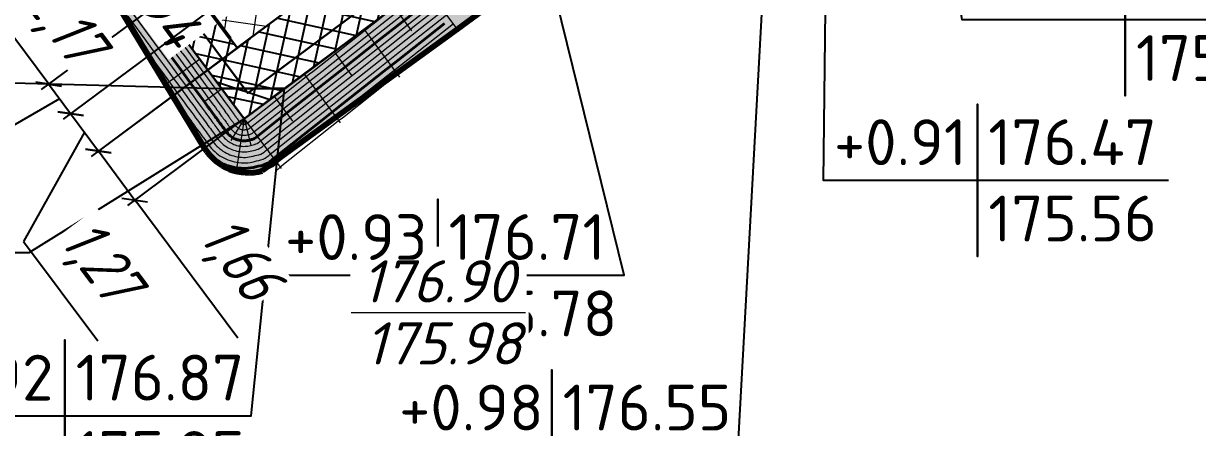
# Model space of a CAD drawing. Header units: metres. Extents: x 2302736 to 2305552, y 452304 to 453193.
# Drawn here: x 2304257.28 to 2304289.28, y 452339.26 to 452350.28 of the extents above; entities that cross this region are included whole.
import ezdxf

# ---------------------------------------------------------------- set-up
doc = ezdxf.new("R2010")
doc.units = ezdxf.units.M
doc.linetypes.add('ACAD_ISO02W100', pattern=[15, 12, -3])
for name, color, linetype in [('000_C3D_ХЛ служебные', 7, 'Continuous'), ('280_ПОР_Горизонтали вспомогательные', 7, 'Continuous'), ('280_ПОР_Горизонтали основные', 7, 'Continuous'), ('280_ПОР_Отметки и уклоноуказатели', 7, 'Continuous'), ('ГП_здания', 7, 'Continuous'), ('ГП_Ограждение', 7, 'ограждение2'), ('ГП_ПЗМ', 7, 'Continuous'), ('ГП_Размеры проезд', 7, 'Continuous'), ('ГП_Размеры проезд @ 0.5', 7, 'Continuous'), ('ПЗМ_2_Границы', 7, 'Continuous'), ('ПЗМ_2_Отметки', 7, 'Continuous'), ('ПЗМ_2_Отметки @ 0.5', 7, 'Continuous'), ('ПЗМ_2_Сетка', 7, 'Continuous'), ('ПЗМ_2_Штриховка насыпи', 7, 'Continuous'), ('ПП_Дорога_Покрытия_Газон', 3, 'Continuous')]:
    doc.layers.add(name, color=color, linetype=linetype)
for name, color, linetype, lineweight in [('280_ПОР_Откосы планировки', 250, 'Continuous', 20), ('ГП_ВП', 1, 'Continuous', 40), ('ГП_Границы ЗУ', 1, 'Continuous', 50), ('ПД Борт 100.20.08', 32, 'Continuous', 30), ('ПД_Проект_Штрих_Тротуар', 24, 'Continuous', 9), ('ПП_Дорога_Покрытия_Откос', 3, 'Continuous', 9)]:
    doc.layers.add(name, color=color, linetype=linetype, lineweight=lineweight)
doc.styles.add('ASML', font='isocpeui.ttf')
doc.styles.add('Ck_rus', font='isocpeur.ttf', dxfattribs={"width": 0.8, "oblique": 15, "height": 2.5})
doc.styles.add('СПДС', font='isocpeur.ttf')
doc.linetypes.add('ограждение2', pattern='A,6.35,-2.54,[132,ltypeshp.shx,S=2.54,R=0,X=-2.54,Y=0],-2.54,25.4', length=36.83)
doc.dimstyles.new('Ck_Линейный р-р', dxfattribs={"dimscale": 0, "dimtxt": 2.5, "dimasz": 1, "dimexe": 0.5, "dimexo": 0.5, "dimtad": 1, "dimzin": 1, "dimtxsty": 'Ck_rus', "dimblk": 'OBLIQUE', "dimcen": 0, "dimdle": 0.1, "dimadec": 0, "dimazin": 0, "dimtfac": 1, "dimtofl": 0, "dimtmove": 1, "dimatfit": 3, "dimfxl": 1, "dimarcsym": 0})

# ---------------------------------------------------------------- blocks, each defined once
blk = doc.blocks.new('Здания 2')
at = {"layer": 'ПД_Проект_Штрих_Тротуар'}
h = blk.add_hatch(dxfattribs=at)
h.set_pattern_fill('ANSI37', color=256, scale=0.25, angle=36.6399)
h.set_pattern_definition([(81.63990415, (724503.425, -1286941.848), (-0.7853154806, 0.1154064921), []), (171.63990415, (724503.425, -1286941.848), (-0.1154064921, -0.7853154806), [])])
h.paths.add_polyline_path([(2304293.325, 452378.954), (2304283.536, 452371.673), (2304282.044, 452373.679), (2304280.841, 452372.784), (2304282.333, 452370.778), (2304263.428, 452356.718), (2304261.936, 452358.724), (2304260.732, 452357.829), (2304265.471, 452351.458), (2304266.674, 452352.353), (2304265.914, 452353.376), (2304266.716, 452353.973), (2304266.119, 452354.775), (2304265.317, 452354.178), (2304264.025, 452355.915), (2304268.486, 452359.234), (2304275.306, 452364.306), (2304276.052, 452363.303), (2304277.176, 452364.139), (2304276.43, 452365.142), (2304293.922, 452378.152)])
at = {"layer": 'ПП_Дорога_Покрытия_Газон'}
h = blk.add_hatch(dxfattribs=at)
h.set_pattern_fill('ANSI37', color=256, scale=0.15, angle=32.5541, style=0)
h.set_pattern_definition([(77.554090232, (604557.50743, -1169981.1881), (-0.46505807853, 0.10264037263), []), (167.554090232, (604557.50743, -1169981.1881), (-0.10264037263, -0.46505807853), [])])
h.paths.add_polyline_path([(2304261.628, 452356.625), (2304260.825, 452356.028), (2304265.659, 452349.529), (2304298.365, 452373.854), (2304293.531, 452380.353), (2304282.939, 452372.476), (2304283.536, 452371.673), (2304293.325, 452378.954), (2304296.966, 452374.059), (2304293.636, 452371.583), (2304290.632, 452375.705), (2304289.83, 452375.108), (2304292.874, 452371.016), (2304289.584, 452368.569), (2304286.54, 452372.661), (2304284.935, 452371.468), (2304287.86, 452367.536), (2304281.44, 452362.762), (2304278.516, 452366.693), (2304276.43, 452365.142), (2304277.027, 452364.339), (2304277.227, 452364.489), (2304278.54, 452362.723), (2304277.016, 452361.589), (2304275.703, 452363.355), (2304275.903, 452363.504), (2304275.306, 452364.306), (2304270.492, 452360.726), (2304273.142, 452357.163), (2304265.471, 452351.458), (2304261.926, 452356.224)])
h.paths.add_polyline_path([(2304262.831, 452357.52), (2304263.428, 452356.718), (2304282.333, 452370.778), (2304281.736, 452371.58)], flags=17)
at = {"layer": 'ГП_Ограждение', "lineweight": 30, "ltscale": 0.2}
blk.add_lwpolyline([(2304261.926, 452356.224), (2304261.525, 452355.925), (2304265.762, 452350.228), (2304297.665, 452373.957), (2304293.428, 452379.654), (2304283.238, 452372.074)], dxfattribs=at)
at = {"layer": 'ПД Борт 100.20.08'}
blk.add_lwpolyline([(2304273.142, 452357.163), (2304265.471, 452351.458), (2304260.732, 452357.829)], dxfattribs=at)
at = {"layer": 'ПП_Дорога_Покрытия_Газон'}
for points in [[(2304282.939, 452372.476), (2304293.531, 452380.353), (2304298.365, 452373.854), (2304265.659, 452349.529)], [(2304265.659, 452349.529), (2304260.825, 452356.028), (2304261.628, 452356.625)]]:
    blk.add_lwpolyline(points, dxfattribs=at)
blk = doc.blocks.new('откосы')
at = {"layer": 'ПП_Дорога_Покрытия_Откос'}
h = blk.add_hatch(dxfattribs=at)
h.set_pattern_fill('GRASS', color=110, scale=0.02, style=0)
h.set_pattern_definition([(90, (-1.32693, -13.0445), (-0.3592102448, 0.3592102448), [0.09525, -0.6231704896]), (45, (-1.32693, -13.0445), (-0.35921024484, 0.35921024484), [0.09525, -0.41275]), (135, (-1.32693, -13.0445), (-0.35921024484, -0.35921024484), [0.09525, -0.41275])])
edge = h.paths.add_edge_path()
edge.add_line((2304257.713, 452353.625), (2304258.46, 452354.181))
edge.add_line((2304258.46, 452354.181), (2304263.294, 452347.681))
edge.add_line((2304263.294, 452347.681), (2304296, 452372.006))
edge.add_line((2304296, 452372.006), (2304296.833, 452370.887))
edge.add_line((2304296.833, 452370.887), (2304293.755, 452368.664))
edge.add_line((2304293.755, 452368.664), (2304293.269, 452368.314))
edge.add_line((2304293.269, 452368.314), (2304292.43, 452367.647))
edge.add_line((2304292.43, 452367.647), (2304289.183, 452365.246))
edge.add_line((2304289.183, 452365.246), (2304286, 452362.534))
edge.add_line((2304286, 452362.534), (2304283.039, 452360.346))
edge.add_line((2304283.039, 452360.346), (2304282.903, 452360.257))
edge.add_line((2304282.903, 452360.257), (2304275.601, 452354.896))
edge.add_line((2304275.601, 452354.896), (2304275.456, 452354.791))
edge.add_line((2304275.456, 452354.791), (2304271.159, 452351.606))
edge.add_line((2304271.159, 452351.606), (2304264.157, 452346.525))
edge.add_line((2304264.157, 452346.525), (2304263.789, 452346.259))
edge.add_arc((2304263.412, 452347.604), 1.397, 208.8877, 285.6676, ccw=False)
edge.add_line((2304262.189, 452346.929), (2304260.126, 452350.372))
edge.add_line((2304260.126, 452350.372), (2304258.963, 452352.241))
edge.add_line((2304258.963, 452352.241), (2304257.713, 452353.625))
at = {"layer": '280_ПОР_Откосы планировки', "linetype": 'Continuous', "lineweight": 20}
for p, q in [((2304268.2, 452351.33, 176.781), (2304269.148, 452350.056, 175.722)), ((2304267.383, 452350.722, 176.801), (2304267.862, 452350.078, 176.266)), ((2304261.482, 452350.119, 176.885), (2304261.065, 452349.809, 176.539)), ((2304266.565, 452350.114, 176.821), (2304267.533, 452348.812, 175.739)), ((2304262.086, 452349.306, 176.89), (2304261.172, 452348.626, 176.131)), ((2304265.747, 452349.506, 176.841), (2304266.237, 452348.848, 176.294)), ((2304264.93, 452348.898, 176.861), (2304265.918, 452347.568, 175.756)), ((2304262.69, 452348.494, 176.895), (2304262.193, 452348.124, 176.482)), ((2304264.112, 452348.289, 176.881), (2304264.612, 452347.618, 176.322)), ((2304263.294, 452347.681, 176.901), (2304262.218, 452346.881, 176.006)), ((2304263.294, 452347.681, 176.901), (2304262.936, 452347.082, 176.437)), ((2304263.294, 452347.681, 176.901), (2304263.083, 452346.246, 175.938)), ((2304263.294, 452347.681, 176.901), (2304263.477, 452346.955, 176.402)), ((2304263.294, 452347.681, 176.901), (2304264.304, 452346.324, 175.773))]:
    blk.add_line(p, q, dxfattribs=at)
blk.add_polyline3d([(2304259.988, 452350.603, 176.273), (2304262.218, 452346.881, 176.006), (2304262.274, 452346.795, 176), (2304262.337, 452346.713, 175.993), (2304262.405, 452346.636, 175.987), (2304262.479, 452346.565, 175.981), (2304262.558, 452346.499, 175.974), (2304262.641, 452346.439, 175.968), (2304262.729, 452346.385, 175.962), (2304262.82, 452346.338, 175.955), (2304262.915, 452346.298, 175.949), (2304263.012, 452346.265, 175.943), (2304263.112, 452346.239, 175.937), (2304263.213, 452346.221, 175.93), (2304263.315, 452346.21, 175.924), (2304263.418, 452346.206, 175.918), (2304263.52, 452346.21, 175.911), (2304263.622, 452346.222, 175.905), (2304263.789, 452346.259, 0), (2304264.156, 452346.523, 175.939), (2304271.159, 452351.606, 175.701)], dxfattribs=at)
blk = doc.blocks.new('ВП площадка 2')
at = {"layer": '280_ПОР_Горизонтали вспомогательные', "color": 1, "linetype": 'Continuous', "lineweight": 20, "flags": 128}
for points, elevation in [([(-9.211, 1.406), (-9.126, 1.29), (-9.048, 1.183), (-8.978, 1.087), (-8.914, 1), (-8.856, 0.92), (-8.801, 0.846), (-8.75, 0.776), (-8.703, 0.711), (-8.658, 0.649), (-8.614, 0.591), (-8.573, 0.534), (-8.533, 0.48), (-8.495, 0.427), (-8.457, 0.376), (-8.42, 0.326), (-8.384, 0.276), (-8.348, 0.227), (-8.312, 0.178), (-8.275, 0.13), (-8.235, 0.083), (-8.193, 0.039), (-8.149, -0.003), (-8.102, -0.043), (-8.054, -0.081), (-8.004, -0.116), (-7.952, -0.148), (-7.898, -0.178), (-7.843, -0.205), (-7.787, -0.229), (-7.729, -0.25), (-7.671, -0.269), (-7.611, -0.284), (-7.551, -0.296), (-7.49, -0.304), (-7.429, -0.31), (-7.368, -0.312), (-7.306, -0.311), (-7.245, -0.307), (-7.184, -0.299), (-7.124, -0.288), (-7.065, -0.274), (-7.006, -0.256), (-6.946, -0.247), (-6.887, -0.231), (-6.83, -0.209), (-6.776, -0.182), (-6.724, -0.149), (-6.676, -0.111), (-6.632, -0.069), (-5.446, 0.869), (-4.934, 1.273), (-3.786, 2.181), (-3.236, 2.615), (-2.128, 3.491), (-1.539, 3.957)], 176.1), ([(-6.94, -0.55), (-6.92, -0.544), (-6.845, -0.532), (-6.771, -0.512), (-6.7, -0.485), (-6.632, -0.45), (-6.568, -0.409), (-6.508, -0.362), (-6.453, -0.31), (-4.97, 0.862), (-4.755, 1.032), (-3.304, 2.179), (-3.057, 2.374), (-1.64, 3.495)], 175.9), ([(-1.395, 3.497), (-2.968, 2.254), (-3.063, 2.179), (-4.666, 0.912), (-4.733, 0.859), (-6.364, -0.43), (-6.424, -0.488), (-6.458, -0.514)], 175.8), ([(-10.047, 2.801), (-9.814, 2.482), (-9.598, 2.188), (-9.426, 1.953), (-9.286, 1.761), (-9.168, 1.601), (-9.068, 1.464), (-8.981, 1.345), (-8.904, 1.24), (-8.836, 1.147), (-8.775, 1.063), (-8.719, 0.987), (-8.667, 0.917), (-8.62, 0.852), (-8.575, 0.791), (-8.534, 0.734), (-8.494, 0.68), (-8.456, 0.629), (-8.42, 0.579), (-8.385, 0.532), (-8.352, 0.486), (-8.319, 0.441), (-8.287, 0.397), (-8.255, 0.353), (-8.223, 0.31), (-8.192, 0.267), (-8.159, 0.225), (-8.124, 0.185), (-8.087, 0.146), (-8.049, 0.109), (-8.008, 0.074), (-7.966, 0.041), (-7.922, 0.01), (-7.876, -0.018), (-7.83, -0.044), (-7.781, -0.068), (-7.732, -0.089), (-7.682, -0.107), (-7.63, -0.123), (-7.578, -0.136), (-7.526, -0.147), (-7.473, -0.155), (-7.419, -0.159), (-7.365, -0.161), (-7.312, -0.16), (-7.258, -0.156), (-7.205, -0.15), (-7.152, -0.14), (-7.1, -0.128), (-7.049, -0.113), (-6.996, -0.104), (-6.945, -0.09), (-6.895, -0.071), (-6.847, -0.047), (-6.802, -0.018), (-6.76, 0.015), (-6.722, 0.051), (-5.683, 0.872), (-5.024, 1.393), (-4.027, 2.181), (-3.326, 2.735), (-2.373, 3.489), (-1.628, 4.077)], 176.2), ([(-10.512, 3.69), (-10.032, 3.035), (-9.703, 2.585), (-9.462, 2.256), (-9.277, 2.003), (-9.13, 1.802), (-9.009, 1.638), (-8.908, 1.5), (-8.822, 1.383), (-8.748, 1.281), (-8.682, 1.191), (-8.624, 1.111), (-8.571, 1.039), (-8.523, 0.974), (-8.479, 0.914), (-8.438, 0.858), (-8.4, 0.806), (-8.364, 0.757), (-8.331, 0.711), (-8.298, 0.667), (-8.267, 0.624), (-8.237, 0.584), (-8.209, 0.544), (-8.18, 0.506), (-8.153, 0.468), (-8.125, 0.431), (-8.098, 0.394), (-8.072, 0.357), (-8.043, 0.321), (-8.014, 0.286), (-7.982, 0.253), (-7.949, 0.221), (-7.914, 0.191), (-7.878, 0.163), (-7.84, 0.137), (-7.801, 0.112), (-7.761, 0.09), (-7.72, 0.07), (-7.677, 0.052), (-7.634, 0.036), (-7.59, 0.022), (-7.546, 0.011), (-7.5, 0.002), (-7.455, -0.005), (-7.409, -0.009), (-7.363, -0.011), (-7.317, -0.01), (-7.271, -0.006), (-7.225, -0.001), (-7.18, 0.008), (-7.136, 0.018), (-7.092, 0.031), (-7.046, 0.038), (-7.002, 0.05), (-6.96, 0.067), (-6.919, 0.087), (-6.88, 0.112), (-6.844, 0.14), (-6.811, 0.172), (-5.921, 0.875), (-5.113, 1.514), (-4.268, 2.182), (-3.416, 2.856), (-2.617, 3.487), (-1.718, 4.198)], 176.3), ([(-11.407, 5.167), (-9.985, 3.224), (-9.585, 2.678), (-9.311, 2.304), (-9.11, 2.029), (-8.956, 1.818), (-8.833, 1.651), (-8.733, 1.514), (-8.649, 1.399), (-8.577, 1.301), (-8.515, 1.216), (-8.46, 1.142), (-8.411, 1.075), (-8.368, 1.015), (-8.328, 0.961), (-8.291, 0.91), (-8.257, 0.864), (-8.225, 0.821), (-8.195, 0.78), (-8.167, 0.741), (-8.14, 0.705), (-8.114, 0.669), (-8.089, 0.635), (-8.065, 0.602), (-8.042, 0.57), (-8.019, 0.539), (-7.996, 0.508), (-7.974, 0.477), (-7.951, 0.446), (-7.928, 0.416), (-7.903, 0.387), (-7.877, 0.36), (-7.849, 0.333), (-7.82, 0.308), (-7.79, 0.285), (-7.758, 0.263), (-7.726, 0.243), (-7.692, 0.224), (-7.658, 0.207), (-7.623, 0.192), (-7.587, 0.179), (-7.55, 0.167), (-7.513, 0.158), (-7.475, 0.15), (-7.437, 0.145), (-7.399, 0.142), (-7.361, 0.14), (-7.322, 0.141), (-7.284, 0.144), (-7.246, 0.148), (-7.208, 0.155), (-7.171, 0.164), (-7.134, 0.175), (-7.097, 0.181), (-7.06, 0.191), (-7.024, 0.205), (-6.99, 0.222), (-6.958, 0.242), (-6.928, 0.266), (-6.901, 0.292), (-6.159, 0.878), (-5.203, 1.634), (-4.509, 2.182), (-3.505, 2.976), (-2.861, 3.485), (-1.807, 4.318)], 176.4), ([(-9.863, 3.566), (-9.785, 3.46), (-8.932, 2.293), (-8.692, 1.966), (-8.527, 1.74), (-8.406, 1.576), (-8.314, 1.449), (-8.24, 1.349), (-8.18, 1.266), (-8.129, 1.197), (-8.086, 1.139), (-8.049, 1.088), (-8.016, 1.043), (-7.987, 1.003), (-7.96, 0.967), (-7.936, 0.934), (-7.914, 0.904), (-7.894, 0.876), (-7.875, 0.85), (-7.857, 0.826), (-7.84, 0.803), (-7.824, 0.78), (-7.808, 0.759), (-7.793, 0.739), (-7.779, 0.719), (-7.765, 0.7), (-7.751, 0.681), (-7.737, 0.662), (-7.724, 0.644), (-7.71, 0.625), (-7.696, 0.607), (-7.681, 0.59), (-7.666, 0.573), (-7.649, 0.558), (-7.632, 0.543), (-7.613, 0.528), (-7.595, 0.515), (-7.575, 0.503), (-7.555, 0.492), (-7.534, 0.482), (-7.513, 0.473), (-7.492, 0.465), (-7.47, 0.458), (-7.447, 0.452), (-7.425, 0.448), (-7.402, 0.444), (-7.379, 0.442), (-7.356, 0.442), (-7.333, 0.442), (-7.31, 0.444), (-7.287, 0.447), (-7.264, 0.451), (-7.242, 0.456), (-7.22, 0.462), (-7.197, 0.466), (-7.175, 0.472), (-7.154, 0.48), (-7.134, 0.491), (-7.114, 0.503), (-7.096, 0.517), (-7.08, 0.533), (-6.634, 0.885), (-5.382, 1.875), (-4.991, 2.184), (-3.684, 3.217), (-3.35, 3.481), (-1.986, 4.559)], 176.6), ([(-9.983, 3.983), (-9.04, 2.695), (-9.037, 2.691), (-9.027, 2.677), (-8.975, 2.606), (-8.405, 1.828), (-8.245, 1.609), (-8.135, 1.459), (-8.054, 1.349), (-7.992, 1.265), (-7.943, 1.197), (-7.903, 1.143), (-7.87, 1.097), (-7.841, 1.057), (-7.816, 1.023), (-7.794, 0.994), (-7.774, 0.967), (-7.757, 0.943), (-7.741, 0.921), (-7.726, 0.901), (-7.713, 0.882), (-7.7, 0.865), (-7.688, 0.849), (-7.677, 0.833), (-7.666, 0.818), (-7.655, 0.804), (-7.645, 0.791), (-7.636, 0.777), (-7.626, 0.765), (-7.617, 0.752), (-7.608, 0.74), (-7.599, 0.727), (-7.59, 0.715), (-7.581, 0.703), (-7.571, 0.691), (-7.56, 0.68), (-7.549, 0.67), (-7.537, 0.66), (-7.525, 0.65), (-7.513, 0.641), (-7.5, 0.633), (-7.486, 0.626), (-7.473, 0.619), (-7.458, 0.613), (-7.444, 0.608), (-7.429, 0.603), (-7.414, 0.599), (-7.399, 0.596), (-7.384, 0.594), (-7.369, 0.593), (-7.353, 0.592), (-7.338, 0.593), (-7.323, 0.594), (-7.308, 0.596), (-7.292, 0.598), (-7.278, 0.602), (-7.263, 0.606), (-7.248, 0.609), (-7.233, 0.613), (-7.219, 0.618), (-7.205, 0.625), (-7.192, 0.633), (-7.18, 0.643), (-7.169, 0.653), (-6.872, 0.888), (-5.471, 1.995), (-5.232, 2.184), (-3.774, 3.337), (-3.594, 3.479), (-2.076, 4.679)], 176.7), ([(-9.862, 4.072), (-9.201, 3.169), (-8.666, 2.438), (-8.196, 1.797), (-8.19, 1.788), (-8.164, 1.752), (-7.878, 1.362), (-7.798, 1.253), (-7.743, 1.177), (-7.702, 1.122), (-7.671, 1.08), (-7.647, 1.046), (-7.627, 1.019), (-7.61, 0.996), (-7.595, 0.976), (-7.583, 0.959), (-7.572, 0.944), (-7.562, 0.931), (-7.553, 0.919), (-7.545, 0.908), (-7.538, 0.898), (-7.531, 0.888), (-7.525, 0.88), (-7.519, 0.871), (-7.513, 0.864), (-7.508, 0.856), (-7.502, 0.849), (-7.497, 0.842), (-7.493, 0.836), (-7.488, 0.829), (-7.483, 0.823), (-7.479, 0.817), (-7.474, 0.811), (-7.47, 0.805), (-7.465, 0.798), (-7.46, 0.793), (-7.455, 0.787), (-7.449, 0.782), (-7.443, 0.777), (-7.437, 0.772), (-7.431, 0.768), (-7.424, 0.764), (-7.418, 0.76), (-7.411, 0.756), (-7.404, 0.753), (-7.397, 0.751), (-7.389, 0.748), (-7.382, 0.747), (-7.374, 0.745), (-7.367, 0.744), (-7.359, 0.743), (-7.351, 0.743), (-7.343, 0.743), (-7.336, 0.744), (-7.328, 0.745), (-7.321, 0.746), (-7.313, 0.748), (-7.306, 0.75), (-7.298, 0.751), (-7.291, 0.753), (-7.284, 0.756), (-7.277, 0.759), (-7.27, 0.764), (-7.264, 0.768), (-7.259, 0.774), (-7.11, 0.891), (-5.561, 2.116), (-5.473, 2.185), (-3.863, 3.458), (-3.839, 3.477), (-3.235, 3.954)], 176.8), ([(-7.328, 0.91), (-7.408, 0.975)], 176.9), ([(-7.408, 0.975), (-7.353, 0.899), (-7.353, 0.899), (-7.353, 0.899), (-7.351, 0.897), (-7.351, 0.896), (-7.351, 0.896), (-7.351, 0.896), (-7.35, 0.895), (-7.35, 0.895), (-7.35, 0.895), (-7.35, 0.895), (-7.35, 0.895), (-7.35, 0.895), (-7.35, 0.895), (-7.35, 0.895), (-7.35, 0.895), (-7.35, 0.895), (-7.35, 0.894), (-7.35, 0.894), (-7.35, 0.894), (-7.35, 0.894), (-7.35, 0.894), (-7.35, 0.894), (-7.35, 0.894), (-7.349, 0.894), (-7.349, 0.894), (-7.349, 0.894), (-7.349, 0.894), (-7.349, 0.894), (-7.349, 0.894), (-7.349, 0.894), (-7.349, 0.894), (-7.349, 0.894), (-7.349, 0.894), (-7.349, 0.894), (-7.349, 0.894), (-7.349, 0.894), (-7.349, 0.894), (-7.349, 0.894), (-7.349, 0.894), (-7.349, 0.894), (-7.349, 0.894), (-7.349, 0.894), (-7.349, 0.894), (-7.349, 0.894), (-7.349, 0.894), (-7.349, 0.894), (-7.349, 0.894), (-7.349, 0.894), (-7.349, 0.894), (-7.349, 0.894), (-7.349, 0.894), (-7.349, 0.894), (-7.349, 0.894), (-7.349, 0.894), (-7.348, 0.894), (-7.348, 0.894), (-7.348, 0.894), (-7.348, 0.894), (-7.348, 0.894), (-7.348, 0.894), (-7.348, 0.894), (-7.348, 0.894), (-7.328, 0.91)], 176.9)]:
    blk.add_lwpolyline(points, dxfattribs=dict(at, elevation=elevation))
at = {"layer": '280_ПОР_Горизонтали основные', "color": 1, "linetype": 'Continuous', "lineweight": 40, "flags": 128}
for points, elevation in [([(-8.372, 0.013), (-8.346, -0.018), (-8.298, -0.068), (-8.248, -0.115), (-8.196, -0.16), (-8.142, -0.202), (-8.086, -0.242), (-8.027, -0.278), (-7.967, -0.312), (-7.905, -0.342), (-7.842, -0.37), (-7.777, -0.393), (-7.711, -0.414), (-7.644, -0.431), (-7.576, -0.444), (-7.508, -0.454), (-7.439, -0.46), (-7.37, -0.463), (-7.301, -0.461), (-7.232, -0.457), (-7.164, -0.448), (-7.096, -0.436), (-7.029, -0.42), (-6.963, -0.4), (-6.895, -0.389), (-6.829, -0.371), (-6.765, -0.347), (-6.704, -0.316), (-6.646, -0.279), (-6.592, -0.237), (-6.543, -0.189), (-5.208, 0.866), (-4.845, 1.153), (-3.545, 2.18), (-3.147, 2.495), (-1.884, 3.493)], 176), ([(-10.596, 4.313), (-9.458, 2.759), (-9.138, 2.322), (-8.919, 2.022), (-8.758, 1.802), (-8.635, 1.634), (-8.536, 1.5), (-8.456, 1.39), (-8.389, 1.298), (-8.332, 1.22), (-8.282, 1.152), (-8.238, 1.092), (-8.199, 1.039), (-8.164, 0.991), (-8.132, 0.947), (-8.103, 0.907), (-8.075, 0.87), (-8.05, 0.835), (-8.026, 0.803), (-8.004, 0.772), (-7.982, 0.742), (-7.961, 0.714), (-7.941, 0.687), (-7.922, 0.661), (-7.903, 0.635), (-7.885, 0.61), (-7.867, 0.585), (-7.849, 0.56), (-7.831, 0.536), (-7.812, 0.512), (-7.792, 0.489), (-7.771, 0.466), (-7.749, 0.445), (-7.726, 0.425), (-7.702, 0.407), (-7.676, 0.389), (-7.65, 0.373), (-7.624, 0.358), (-7.596, 0.344), (-7.568, 0.332), (-7.539, 0.322), (-7.51, 0.313), (-7.48, 0.305), (-7.45, 0.299), (-7.42, 0.295), (-7.389, 0.292), (-7.358, 0.291), (-7.328, 0.291), (-7.297, 0.294), (-7.267, 0.297), (-7.236, 0.303), (-7.207, 0.31), (-7.177, 0.319), (-7.147, 0.324), (-7.118, 0.331), (-7.089, 0.342), (-7.062, 0.356), (-7.036, 0.373), (-7.012, 0.391), (-6.99, 0.412), (-6.397, 0.882), (-5.292, 1.754), (-4.75, 2.183), (-3.595, 3.097), (-3.106, 3.483), (-1.897, 4.439)], 176.5)]:
    blk.add_lwpolyline(points, dxfattribs=dict(at, elevation=elevation))
blk = doc.blocks.new('BD_Cart_Mark')
at = {"color": 1, "linetype": 'ByBlock', "lineweight": -2, "transparency": 33554687, "style": 'СПДС'}
for tag, p in [('G_C_H_001', (-4.833, 0.833)), ('G_C_H2_001', (-4.833, -3.333))]:
    blk.add_attdef(tag, p, '', height=2.5, dxfattribs=at)
at = {"color": 26, "linetype": 'ByBlock', "lineweight": -2, "transparency": 33554687, "style": 'СПДС'}
blk.add_attdef('G_C_Red_001', (0.583, 0.833), '', height=2.5, dxfattribs=at)
at = {"color": 176, "linetype": 'ByBlock', "lineweight": -2, "transparency": 33554687, "style": 'СПДС'}
blk.add_attdef('G_C_Black_001', (0.583, -3.333), '', height=2.5, dxfattribs=at)
at = {"color": 214, "linetype": 'ByBlock', "lineweight": -2, "transparency": 33554687, "style": 'СПДС'}
blk.add_attdef('G_C_Dop_001', (0.583, -7.5), '', height=2.5, dxfattribs=at)
blk = doc.blocks.new('ПЗМ площадка 2')
at = {"layer": 'ПЗМ_2_Штриховка насыпи'}
h = blk.add_hatch(dxfattribs=at)
h.set_pattern_fill('ANSI31', color=1, angle=5156.6202, style=0)
h.set_pattern_definition([(161.62015618, (-2304187.3328, -452254.968), (-1.001125794, -3.013033711), [])])
h.paths.add_polyline_path([(77.067, 93.536), (75.35, 93.536), (75.962, 92.713)], flags=0)
h.paths.add_polyline_path([(73.835, 95.573), (73.835, 101.226), (71.128, 99.213)], flags=0)
h.paths.add_polyline_path([(83.835, 98.569), (90.513, 103.536), (83.835, 103.536)], flags=0)
h.paths.add_polyline_path([(83.835, 108.664), (76.94, 103.536), (83.835, 103.536)], flags=0)
h.paths.add_polyline_path([(93.835, 116.101), (90.386, 113.536), (93.835, 113.536)], flags=0)
h.paths.add_polyline_path([(104.184, 116.196), (103.835, 116.666), (103.835, 113.536), (103.958, 113.536), (108.668, 117.038), (103.835, 123.535), (103.835, 119.8), (104.019, 119.937), (105.869, 117.45)], flags=0)
h.paths.add_polyline_path([(73.835, 101.226), (73.835, 95.573), (75.35, 93.536), (77.067, 93.536), (83.835, 98.569), (83.835, 103.536), (76.94, 103.536)], flags=0)
h.paths.add_polyline_path([(83.835, 108.664), (83.835, 103.536), (90.513, 103.536), (93.835, 106.007), (93.835, 108.748), (91.948, 107.345), (90.218, 109.672), (93.835, 112.362), (93.835, 113.536), (90.386, 113.536)], flags=0)
h.paths.add_polyline_path([(101.777, 114.406), (100.607, 113.536), (103.835, 113.536), (103.835, 116.666), (102.334, 118.684), (103.835, 119.8), (103.835, 123.535), (93.835, 116.101), (93.835, 113.536), (99.807, 113.536), (98.242, 115.64), (99.927, 116.893)], flags=0)
h.paths.add_polyline_path([(95.032, 113.253), (96.763, 110.926), (93.835, 108.748), (93.835, 106.007), (103.835, 113.444), (103.835, 113.536), (100.607, 113.536), (100.092, 113.153), (99.807, 113.536), (93.835, 113.536), (93.835, 112.362)], flags=0)
h.paths.add_polyline_path([(80.588, 102.51), (75.733, 98.889), (77.184, 96.937), (82.045, 100.553)])
h.paths.add_polyline_path([(87.475, 107.321), (86.351, 106.485), (87.366, 105.121), (88.493, 105.959)])
at = {"layer": '000_C3D_ХЛ служебные', "color": 4, "linetype": 'Continuous', "lineweight": -3}
blk.add_polyline3d([(71.128, 99.213, 176.86), (75.962, 92.713, 176.901), (108.668, 117.038, 176.102)], dxfattribs=at)
at = {"layer": 'ПЗМ_2_Границы'}
blk.add_lwpolyline([(108.668, 117.038), (103.833, 123.537), (71.128, 99.213), (75.962, 92.713)], close=True, dxfattribs=at)
at = {"layer": 'ПЗМ_2_Отметки', "flags": 128}
for points in [[(101.158, 91.031), (95.958, 91.031), (95.958, 93.106), (95.958, 88.956), (95.958, 91.031), (91.758, 91.031), (91.948, 107.345)], [(105.182, 95.409), (99.982, 95.409), (99.982, 97.484), (99.982, 93.334), (99.982, 95.409), (95.532, 95.409), (93.835, 106.007)], [(79.905, 83.791), (84.355, 83.791), (84.355, 85.866), (84.355, 81.716), (84.355, 83.791), (89.43, 83.791), (90.513, 103.536)], [(76.795, 88.442), (81.245, 88.442), (81.245, 90.517), (81.245, 86.367), (81.245, 88.442), (86.32, 88.442), (83.835, 98.569)], [(55.987, 93.797), (60.437, 93.797), (60.437, 95.872), (60.437, 91.722), (60.437, 93.797), (65.637, 93.797), (75.35, 93.536)], [(66.631, 84.607), (71.081, 84.607), (71.081, 86.682), (71.081, 82.532), (71.081, 84.607), (76.156, 84.607), (77.067, 93.536)], [(60.581, 89.064), (65.031, 89.064), (65.031, 91.139), (65.031, 86.989), (65.031, 89.064), (70.106, 89.064), (75.962, 92.713)]]:
    blk.add_lwpolyline(points, dxfattribs=at)
at = {"layer": 'ПЗМ_2_Сетка'}
for points in [[(73.835, 101.226), (73.835, 95.573), (75.35, 93.536), (77.067, 93.536), (83.835, 98.569), (83.835, 103.536), (76.94, 103.536)], [(77.067, 93.536), (75.35, 93.536), (75.962, 92.713)]]:
    blk.add_lwpolyline(points, close=True, dxfattribs=at)
at = {"layer": 'ПЗМ_2_Отметки @ 0.5'}
ref = blk.add_blockref('BD_Cart_Mark', (99.982, 95.409), dxfattribs=dict(at, xscale=0.5, yscale=0.5, zscale=0.5))
ref.add_attrib('G_C_Red_001', '176.46', (100.274, 95.825), dxfattribs={"layer": '0', "color": 26, "linetype": 'ByBlock', "lineweight": -2, "transparency": 33554687, "height": 1.25, "style": 'СПДС'})
ref.add_attrib('G_C_Black_001', '175.47', (100.274, 93.742), dxfattribs={"layer": '0', "color": 176, "linetype": 'ByBlock', "lineweight": -2, "transparency": 33554687, "height": 1.25, "style": 'СПДС'})
ref.add_attrib('G_C_H_001', '+0.99', (95.815, 95.825), dxfattribs={"layer": '0', "color": 5, "linetype": 'ByBlock', "lineweight": -2, "transparency": 33554687, "height": 1.25, "style": 'СПДС'})
ref = blk.add_blockref('BD_Cart_Mark', (95.958, 91.031), dxfattribs=dict(at, xscale=0.5, yscale=0.5, zscale=0.5))
ref.add_attrib('G_C_Red_001', '176.47', (96.25, 91.447), dxfattribs={"layer": '0', "color": 26, "linetype": 'ByBlock', "lineweight": -2, "transparency": 33554687, "height": 1.25, "style": 'СПДС'})
ref.add_attrib('G_C_Black_001', '175.56', (96.25, 89.364), dxfattribs={"layer": '0', "color": 176, "linetype": 'ByBlock', "lineweight": -2, "transparency": 33554687, "height": 1.25, "style": 'СПДС'})
ref.add_attrib('G_C_H_001', '+0.91', (92.041, 91.447), dxfattribs={"layer": '0', "color": 5, "linetype": 'ByBlock', "lineweight": -2, "transparency": 33554687, "height": 1.25, "style": 'СПДС'})
ref = blk.add_blockref('BD_Cart_Mark', (81.245, 88.442), dxfattribs=dict(at, xscale=0.5, yscale=0.5, zscale=0.5))
ref.add_attrib('G_C_Red_001', '176.71', (81.537, 88.859), dxfattribs={"layer": '0', "color": 26, "linetype": 'ByBlock', "lineweight": -2, "transparency": 33554687, "height": 1.25, "style": 'СПДС'})
ref.add_attrib('G_C_Black_001', '175.78', (81.537, 86.776), dxfattribs={"layer": '0', "color": 176, "linetype": 'ByBlock', "lineweight": -2, "transparency": 33554687, "height": 1.25, "style": 'СПДС'})
ref.add_attrib('G_C_H_001', '+0.93', (77.078, 88.859), dxfattribs={"layer": '0', "color": 5, "linetype": 'ByBlock', "lineweight": -2, "transparency": 33554687, "height": 1.25, "style": 'СПДС'})
ref = blk.add_blockref('BD_Cart_Mark', (71.081, 84.607), dxfattribs=dict(at, xscale=0.5, yscale=0.5, zscale=0.5))
ref.add_attrib('G_C_Red_001', '176.87', (71.373, 85.024), dxfattribs={"layer": '0', "color": 26, "linetype": 'ByBlock', "lineweight": -2, "transparency": 33554687, "height": 1.25, "style": 'СПДС'})
ref.add_attrib('G_C_Black_001', '175.95', (71.373, 82.941), dxfattribs={"layer": '0', "color": 176, "linetype": 'ByBlock', "lineweight": -2, "transparency": 33554687, "height": 1.25, "style": 'СПДС'})
ref.add_attrib('G_C_H_001', '+0.92', (66.914, 85.024), dxfattribs={"layer": '0', "color": 5, "linetype": 'ByBlock', "lineweight": -2, "transparency": 33554687, "height": 1.25, "style": 'СПДС'})
ref = blk.add_blockref('BD_Cart_Mark', (84.355, 83.791), dxfattribs=dict(at, xscale=0.5, yscale=0.5, zscale=0.5))
ref.add_attrib('G_C_Red_001', '176.55', (84.646, 84.208), dxfattribs={"layer": '0', "color": 26, "linetype": 'ByBlock', "lineweight": -2, "transparency": 33554687, "height": 1.25, "style": 'СПДС'})
ref.add_attrib('G_C_Black_001', '175.57', (84.646, 82.124), dxfattribs={"layer": '0', "color": 176, "linetype": 'ByBlock', "lineweight": -2, "transparency": 33554687, "height": 1.25, "style": 'СПДС'})
ref.add_attrib('G_C_H_001', '+0.98', (80.188, 84.208), dxfattribs={"layer": '0', "color": 5, "linetype": 'ByBlock', "lineweight": -2, "transparency": 33554687, "height": 1.25, "style": 'СПДС'})
blk = doc.blocks.new('Стрелка уклона')
at = {"color": 0, "linetype": 'Continuous', "lineweight": -2, "transparency": 16777216, "flags": 128}
for points in [[(1.6, 0.268), (2.6, 0), (1.6, -0.268)], [(-1.5, 0), (2.6, 0)]]:
    blk.add_lwpolyline(points, dxfattribs=at)
blk = doc.blocks.new('_Oblique')
at = {"color": 0, "linetype": 'ByBlock', "lineweight": -2}
blk.add_line((-0.5, -0.5), (0.5, 0.5), dxfattribs=at)
blk = doc.blocks.new('*D207')
at = {"layer": 'ГП_Размеры проезд', "color": 0, "lineweight": -2, "transparency": 16777216}
for p, q in [((2304263.448, 452349.864), (2304259.125, 452346.649)), ((2304264.438, 452348.532), (2304260.115, 452345.317)), ((2304259.296, 452346.838), (2304260.346, 452345.426)), ((2304263.122, 452341.694), (2304260.316, 452345.466))]:
    blk.add_line(p, q, dxfattribs=at)
at = {"layer": 'ГП_Размеры проезд', "color": 0, "lineweight": -2, "transparency": 16777216, "xscale": 0.5, "yscale": 0.5, "zscale": 0.5}
for p, rotation in [((2304259.325, 452346.798), 126.6399041480617), ((2304260.316, 452345.466), 306.6399041480618)]:
    blk.add_blockref('_Oblique', p, dxfattribs=dict(at, rotation=rotation))
at = {"layer": 'ГП_Размеры проезд', "color": 0, "lineweight": 30, "transparency": 16777216, "insert": (2304263.115, 452343.798), "char_height": 1.25, "attachment_point": 5, "rotation": 306.6399, "style": 'Ck_rus', "bg_fill": 3, "box_fill_scale": 1.1, "bg_fill_color": 9, "bg_fill_true_color": 13158600, "bg_fill_transparency": 0}
blk.add_mtext('1,66', dxfattribs=at)
blk = doc.blocks.new('*D208')
at = {"layer": 'ГП_Размеры проезд', "color": 0, "lineweight": -2, "transparency": 16777216}
for p, q in [((2304263.348, 452351.379), (2304258.364, 452347.672)), ((2304264.109, 452350.356), (2304259.125, 452346.649)), ((2304258.535, 452347.861), (2304259.355, 452346.758)), ((2304258.945, 452347.31), (2304257.287, 452344.335)), ((2304257.287, 452344.335), (2304259.307, 452341.619))]:
    blk.add_line(p, q, dxfattribs=at)
at = {"layer": 'ГП_Размеры проезд', "color": 0, "lineweight": -2, "transparency": 16777216, "xscale": 0.5, "yscale": 0.5, "zscale": 0.5}
for p, rotation in [((2304258.565, 452347.821), 126.6399040926618), ((2304259.325, 452346.798), 306.6399040926618)]:
    blk.add_blockref('_Oblique', p, dxfattribs=dict(at, rotation=rotation))
at = {"layer": 'ГП_Размеры проезд', "color": 0, "lineweight": 30, "transparency": 16777216, "insert": (2304259.3, 452343.723), "char_height": 1.25, "attachment_point": 5, "rotation": 306.6399, "style": 'Ck_rus', "bg_fill": 3, "box_fill_scale": 1.1, "bg_fill_color": 9, "bg_fill_true_color": 13158600, "bg_fill_transparency": 0}
blk.add_mtext('1,27', dxfattribs=at)
blk = doc.blocks.new('*D203')
at = {"layer": 'ГП_Размеры проезд', "color": 0, "lineweight": -2, "transparency": 16777216}
for p, q in [((2304262.752, 452352.181), (2304257.767, 452348.474)), ((2304263.348, 452351.379), (2304258.364, 452347.672)), ((2304255.669, 452346.723), (2304253.649, 452349.439)), ((2304258.594, 452347.781), (2304257.938, 452348.664)), ((2304258.266, 452348.222), (2304255.669, 452346.723))]:
    blk.add_line(p, q, dxfattribs=at)
at = {"layer": 'ГП_Размеры проезд', "color": 0, "lineweight": -2, "transparency": 16777216, "xscale": 0.5, "yscale": 0.5, "zscale": 0.5}
for p, rotation in [((2304257.968, 452348.624), 126.639904088924), ((2304258.565, 452347.821), 306.639904088924)]:
    blk.add_blockref('_Oblique', p, dxfattribs=dict(at, rotation=rotation))
at = {"layer": 'ГП_Размеры проезд', "color": 0, "lineweight": 30, "transparency": 16777216, "insert": (2304255.662, 452348.827), "char_height": 1.25, "attachment_point": 5, "rotation": 306.6399, "style": 'Ck_rus', "bg_fill": 3, "box_fill_scale": 1.1, "bg_fill_color": 9, "bg_fill_true_color": 13158600, "bg_fill_transparency": 0}
blk.add_mtext('1,00', dxfattribs=at)
blk = doc.blocks.new('*D206')
at = {"layer": 'ГП_Размеры проезд', "color": 0, "lineweight": -2, "transparency": 16777216}
for p, q in [((2304261.459, 452353.919), (2304256.475, 452350.212)), ((2304262.752, 452352.181), (2304257.767, 452348.474)), ((2304257.998, 452348.583), (2304256.646, 452350.401))]:
    blk.add_line(p, q, dxfattribs=at)
at = {"layer": 'ГП_Размеры проезд', "color": 0, "lineweight": 30, "transparency": 16777216, "insert": (2304258.325, 452350.238), "char_height": 1.25, "attachment_point": 5, "rotation": 306.6399, "style": 'Ck_rus', "bg_fill": 3, "box_fill_scale": 1.1, "bg_fill_color": 9, "bg_fill_true_color": 13158600, "bg_fill_transparency": 0}
blk.add_mtext('2,17', dxfattribs=at)
at = {"layer": 'ГП_Размеры проезд', "color": 0, "lineweight": -2, "transparency": 16777216, "xscale": 0.5, "yscale": 0.5, "zscale": 0.5}
for p, rotation in [((2304256.676, 452350.361), 126.6399264061724), ((2304257.968, 452348.624), 306.6399264061725)]:
    blk.add_blockref('_Oblique', p, dxfattribs=dict(at, rotation=rotation))
blk = doc.blocks.new('*D204')
at = {"layer": 'ГП_Размеры проезд', "color": 0, "lineweight": -2, "transparency": 16777216}
for p, q in [((2304260.863, 452354.721), (2304255.878, 452351.014)), ((2304261.459, 452353.919), (2304256.475, 452350.212)), ((2304253.537, 452350.236), (2304251.517, 452352.952)), ((2304256.079, 452351.163), (2304255.781, 452351.564)), ((2304256.676, 452350.361), (2304256.079, 452351.163)), ((2304256.377, 452350.762), (2304253.537, 452350.236)), ((2304256.676, 452350.361), (2304256.974, 452349.96))]:
    blk.add_line(p, q, dxfattribs=at)
at = {"layer": 'ГП_Размеры проезд', "color": 0, "lineweight": -2, "transparency": 16777216, "xscale": 0.5, "yscale": 0.5, "zscale": 0.5}
for p, rotation in [((2304256.079, 452351.163), 306.6399040804049), ((2304256.676, 452350.361), 126.6399040804048)]:
    blk.add_blockref('_Oblique', p, dxfattribs=dict(at, rotation=rotation))
at = {"layer": 'ГП_Размеры проезд', "color": 0, "lineweight": 30, "transparency": 16777216, "insert": (2304253.53, 452352.34), "char_height": 1.25, "attachment_point": 5, "rotation": 306.6399, "style": 'Ck_rus', "bg_fill": 3, "box_fill_scale": 1.1, "bg_fill_color": 9, "bg_fill_true_color": 13158600, "bg_fill_transparency": 0}
blk.add_mtext('1,00', dxfattribs=at)

msp = doc.modelspace()

# ---------------------------------------------------------------- linework, layer by layer
at = {"layer": 'ГП_Границы ЗУ', "color": 1, "linetype": 'ACAD_ISO02W100', "lineweight": 80, "elevation": 173.62}
msp.add_lwpolyline([(2304291.166, 452378.506), (2304296.833, 452370.887), (2304295.18, 452369.694), (2304293.269, 452368.314), (2304292.43, 452367.647), (2304289.183, 452365.246), (2304286, 452362.534), (2304275.662, 452354.957), (2304269.104, 452350.115), (2304264.156, 452346.523), (2304263.789, 452346.259, -0.337408), (2304262.218, 452346.881), (2304259.039, 452352.119), (2304257.713, 452353.625), (2304259.263, 452354.778), (2304258.368, 452355.981), (2304259.571, 452356.876), (2304260.466, 452355.673), (2304279.371, 452369.733), (2304278.476, 452370.937), (2304279.679, 452371.832), (2304280.575, 452370.628)], format="xyb", close=True, dxfattribs=at)

# ---------------------------------------------------------------- block references
msp.add_blockref('откосы', (0, 0))
at = {"layer": 'ГП_ВП'}
msp.add_blockref('ВП площадка 2', (2304270.643, 452346.787), dxfattribs=at)
at = {"layer": 'ГП_здания'}
msp.add_blockref('Здания 2', (-2.365, -1.848), dxfattribs=at)
at = {"layer": 'ГП_ПЗМ', "color": 4}
msp.add_blockref('ПЗМ площадка 2', (2304187.333, 452254.968), dxfattribs=at)

# ---------------------------------------------------------------- next in the draw order: texts
at = {"layer": '280_ПОР_Отметки и уклоноуказатели', "color": 7, "linetype": 'Continuous', "lineweight": 20, "insert": (2304261.661, 452351.553, 176.858), "char_height": 1.15, "width": 2.82456, "attachment_point": 5, "rotation": 306.64, "style": 'ASML', "bg_fill": 3, "box_fill_scale": 1.130435, "bg_fill_color": 9, "bg_fill_true_color": 13158600, "bg_fill_transparency": 0}
msp.add_mtext('5\\P5.94', dxfattribs=at)
at = {"layer": '280_ПОР_Отметки и уклоноуказатели', "color": 1, "linetype": 'Continuous', "lineweight": 20, "insert": (2304268.592, 452343.244, 176.9), "char_height": 1.15, "width": 4.05645, "attachment_point": 5, "style": 'ASML', "bg_fill": 3, "box_fill_scale": 1.326087, "bg_fill_color": 9, "bg_fill_true_color": 13158600, "bg_fill_transparency": 0}
msp.add_mtext('176.90', dxfattribs=at)

# ---------------------------------------------------------------- next in the draw order: block references
at = {"layer": '280_ПОР_Отметки и уклоноуказатели', "color": 7, "linetype": 'Continuous', "lineweight": 50, "xscale": 1.399519052830418, "yscale": 1.399519052830418, "zscale": 1.399519052830418, "rotation": 126.6400017168778}
msp.add_blockref('Стрелка уклона', (2304261.661, 452351.553, 176.858), dxfattribs=at)

# ---------------------------------------------------------------- next in the draw order: texts
at = {"layer": '280_ПОР_Отметки и уклоноуказатели', "color": 7, "linetype": 'Continuous', "lineweight": 20, "insert": (2304266.584, 452342.126, 176.9), "char_height": 1.15, "width": 4.09781, "attachment_point": 1, "style": 'ASML', "bg_fill": 3, "box_fill_scale": 1.326087, "bg_fill_color": 9, "bg_fill_true_color": 13158600, "bg_fill_transparency": 0}
msp.add_mtext('175.98', dxfattribs=at)

# ---------------------------------------------------------------- next in the draw order: linework, layer by layer
at = {"layer": '280_ПОР_Отметки и уклоноуказатели', "color": 7, "linetype": 'Continuous', "lineweight": 20}
msp.add_line((2304266.217, 452342.394, 176.9), (2304270.967, 452342.394, 176.9), dxfattribs=at)

# ---------------------------------------------------------------- next in the draw order: dimensions: what is measured, and where the dimension line sits
at = {"layer": 'ГП_Размеры проезд @ 0.5', "lineweight": 30}
dim = msp.add_linear_dim(base=(2304260.316, 452345.466), p1=(2304263.648, 452350.013), p2=(2304264.639, 452348.681), angle=306.6399, dimstyle='Ck_Линейный р-р', override={"dimscale": 0.5, "dimgap": 1, "dimtix": 0, "dimtofl": 0, "dimtmove": 1, "dimatfit": 3, "dimtfill": 1}, dxfattribs=at)
dim.commit()
dim.dimension.update_dxf_attribs({"geometry": '*D207', "text_midpoint": (2304261.726, 452342.765), "dimtype": 161})

# ---------------------------------------------------------------- next in the draw order: dimensions: what is measured, and where the dimension line sits
dim = msp.add_linear_dim(base=(2304259.3253, 452346.7982), p1=(2304263.5489, 452351.5283), p2=(2304264.3097, 452350.5053), angle=306.6399, dimstyle='Ck_Линейный р-р', override={"dimscale": 0.5, "dimgap": 1, "dimtix": 0, "dimtofl": 0, "dimtmove": 1, "dimatfit": 3, "dimtfill": 1}, dxfattribs=at)
dim.commit()
dim.dimension.update_dxf_attribs({"geometry": '*D208', "text_midpoint": (2304257.5856, 452343.9341), "dimtype": 161})

# ---------------------------------------------------------------- next in the draw order: dimensions: what is measured, and where the dimension line sits
dim = msp.add_linear_dim(base=(2304257.968, 452348.624), p1=(2304263.549, 452351.528), p2=(2304262.952, 452352.331), angle=126.6399, dimstyle='Ck_Линейный р-р', override={"dimscale": 0.5, "dimgap": 1, "dimtix": 0, "dimtofl": 0, "dimtmove": 1, "dimatfit": 3, "dimtfill": 1}, dxfattribs=at)
dim.commit()
dim.dimension.update_dxf_attribs({"geometry": '*D203', "text_midpoint": (2304255.37, 452347.125), "dimtype": 161})

# ---------------------------------------------------------------- next in the draw order: dimensions: what is measured, and where the dimension line sits
dim = msp.add_linear_dim(base=(2304256.6756, 452350.3608), p1=(2304262.9521, 452352.3307), p2=(2304261.66, 452354.068), angle=126.6399, dimstyle='Ck_Линейный р-р', override={"dimscale": 0.5, "dimgap": 1, "dimtix": 0, "dimtofl": 0, "dimtmove": 1, "dimatfit": 3, "dimtfill": 1}, dxfattribs=at)
dim.commit()
dim.dimension.update_dxf_attribs({"geometry": '*D206', "text_midpoint": (2304257.3217, 452349.4922), "dimtype": 161})

# ---------------------------------------------------------------- next in the draw order: dimensions: what is measured, and where the dimension line sits
dim = msp.add_linear_dim(base=(2304256.079, 452351.163), p1=(2304261.66, 452354.068), p2=(2304261.063, 452354.87), angle=126.6399, dimstyle='Ck_Линейный р-р', override={"dimscale": 0.5, "dimgap": 1, "dimtix": 0, "dimtofl": 0, "dimtmove": 1, "dimatfit": 3, "dimtfill": 1}, dxfattribs=at)
dim.commit()
dim.dimension.update_dxf_attribs({"geometry": '*D204', "text_midpoint": (2304253.238, 452350.637), "dimtype": 161})

doc.saveas('drawing.dxf')
